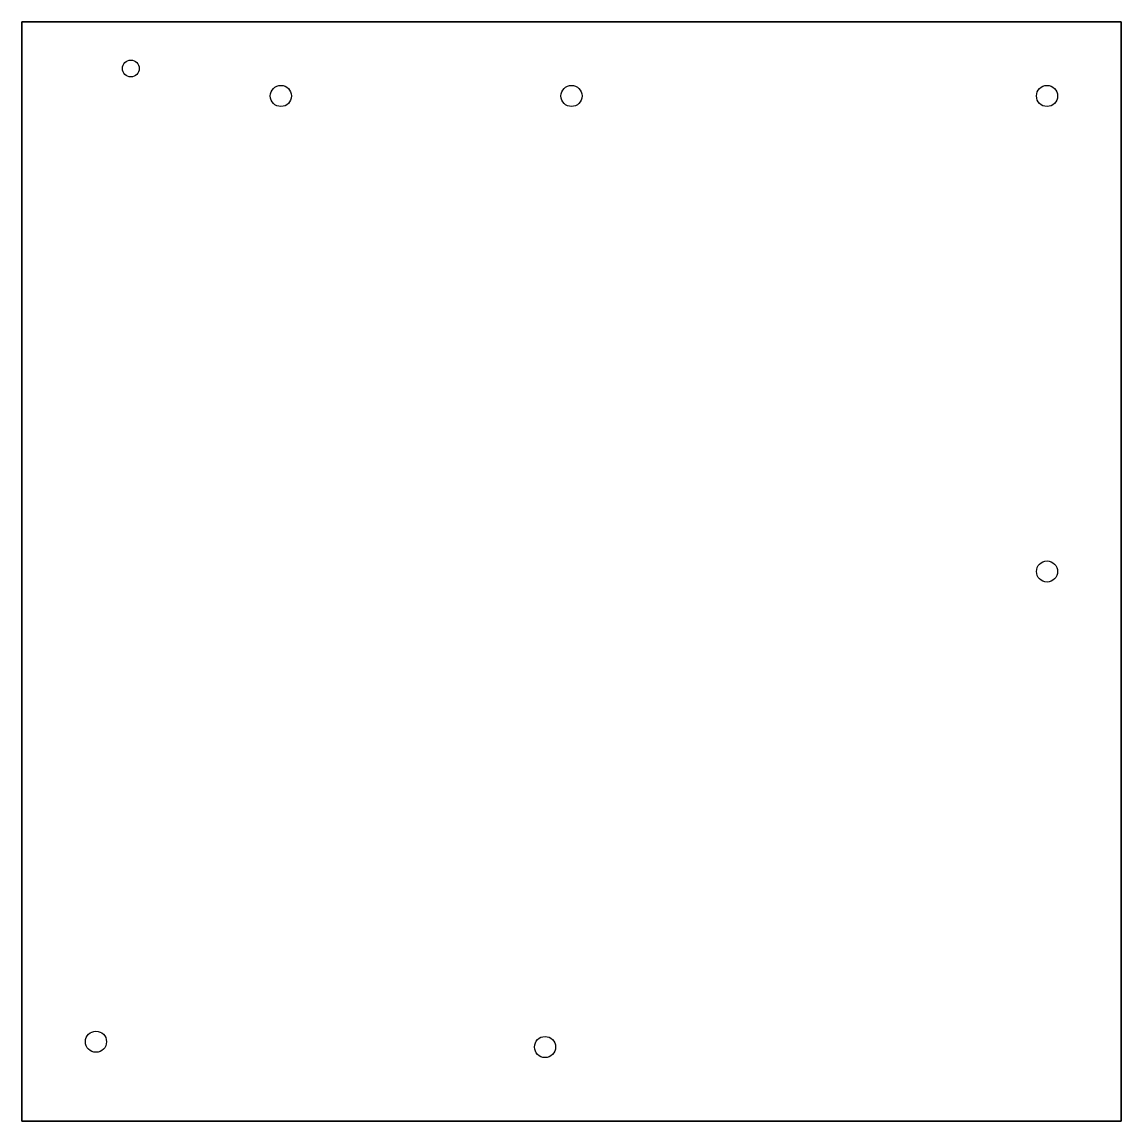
# Model space of a CAD drawing. Header units: millimetres. Extents: x -102 to 2, y -122 to -18.
import ezdxf

# ---------------------------------------------------------------- set-up
doc = ezdxf.new("R2010")
doc.units = ezdxf.units.MM
doc.layers.get('0').update_dxf_attribs({"linetype": 'CONTINUOUS'})

msp = doc.modelspace()

# ---------------------------------------------------------------- linework, layer by layer
for points in [[(-102, -18), (-102, -122), (2, -122), (2, -18)], [(2, -122), (-102, -122), (-102, -18), (2, -18)]]:
    msp.add_lwpolyline(points, close=True)
for centre, radius in [((-91.7, -22.4), 0.8), ((-77.5, -25), 1), ((-50, -25), 1), ((-5, -25), 1), ((-5, -70), 1), ((-95, -114.5), 1), ((-52.5, -115), 1)]:
    msp.add_circle(centre, radius)

doc.saveas('drawing.dxf')
